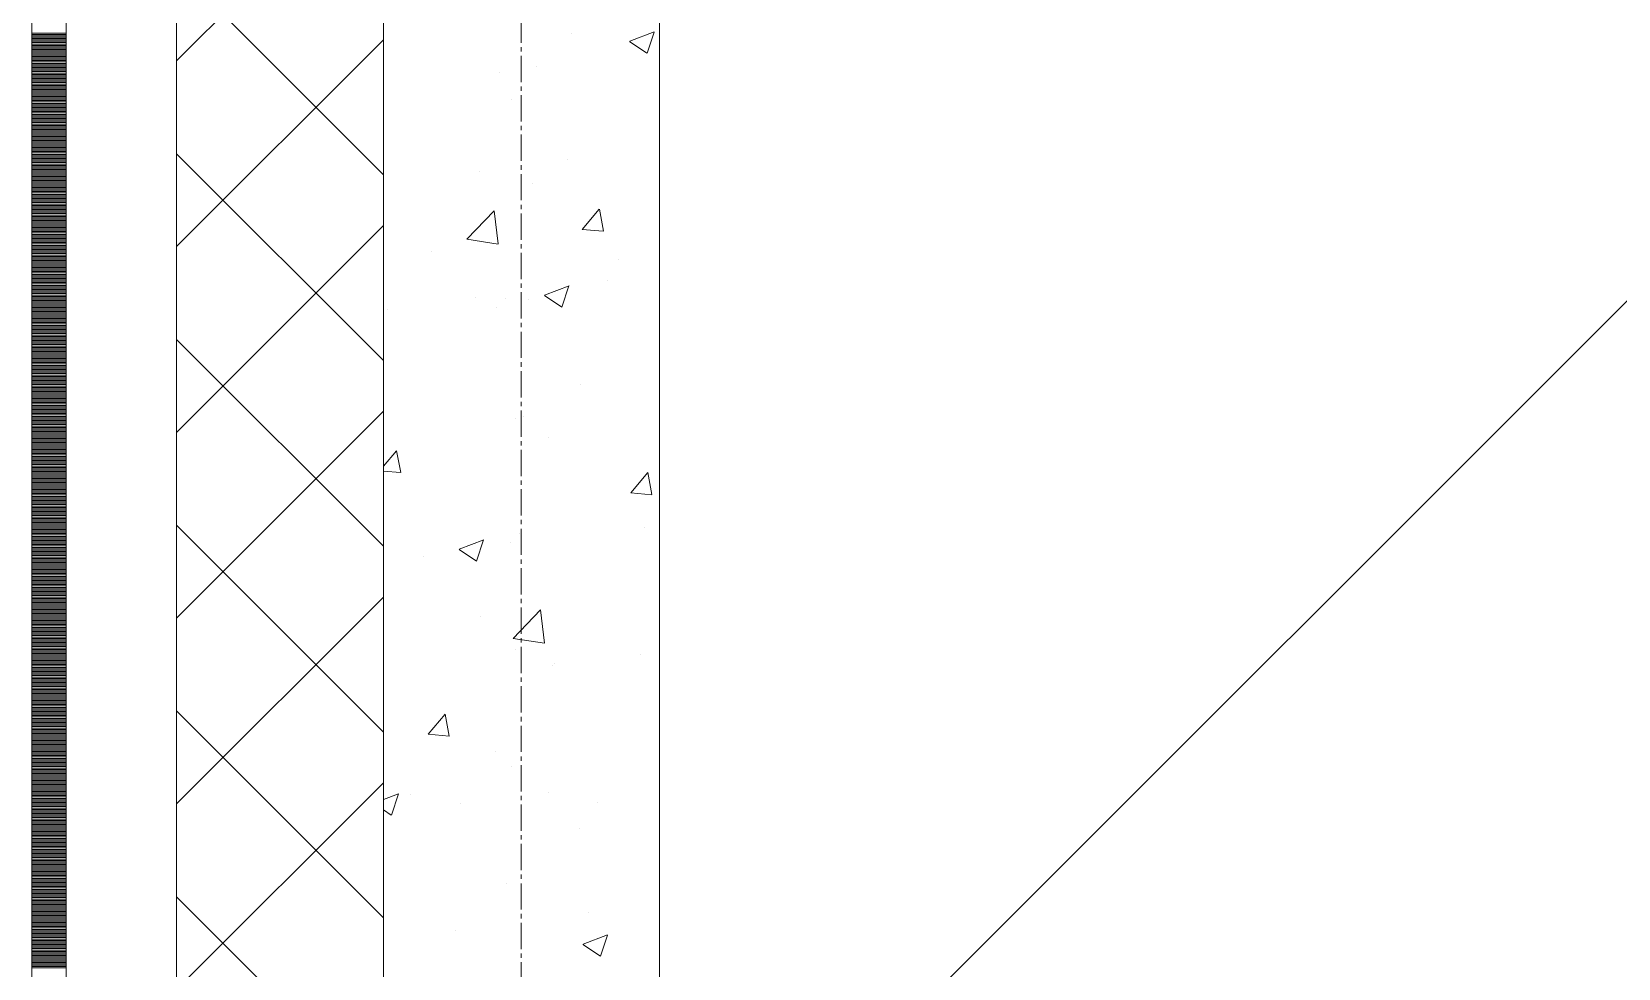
# Model space of a CAD drawing. Header units: millimetres. Extents: x 538266 to 1167394, y 114608 to 637157.
# Drawn here: x 828883 to 830033, y 141219 to 141898 of the extents above; entities that cross this region are included whole.
import ezdxf
from ezdxf.enums import TextEntityAlignment as Align

# ---------------------------------------------------------------- set-up
doc = ezdxf.new("R2010")
doc.units = ezdxf.units.MM
doc.linetypes.add('CENTER2', pattern=[28.575, 19.05, -3.175, 3.175, -3.175])
doc.linetypes.add('DASHED', pattern=[19.05, 12.7, -6.35])
doc.layers.get('Defpoints').update_dxf_attribs({"color": 140})
doc.layers.add('АР_Делит', color=120, linetype='Continuous', lineweight=0, plot=False)
for name, color, linetype, lineweight in [('АР_Стены ПЕНОблок', 52, 'Continuous', 20), ('АР_Тонкая', 254, 'Continuous', 5), ('АР_Утеплитель', 31, 'Continuous', 0), ('АР_Штриховка', 8, 'Continuous', 0)]:
    doc.layers.add(name, color=color, linetype=linetype, lineweight=lineweight)
doc.layers.add('РД_Оси_100', color=7, linetype='Continuous', lineweight=0, true_color=0x525252)
doc.layers.add('ФВ-5', color=7, linetype='Continuous')
doc.styles.add('style1', font='ARIALN.TTF')

# ---------------------------------------------------------------- blocks, each defined once
blk = doc.blocks.new('2_этаж')
at = {"layer": 'АР_Стены ПЕНОблок', "color": 18, "linetype": 'Continuous', "lineweight": 20, "true_color": 0x000000}
for p, q in [((672773.6, 213213.2), (672773.6, 137013.2)), ((672973.6, 137013.2), (672973.6, 213213.2))]:
    blk.add_line(p, q, dxfattribs=at)
at = {"layer": 'АР_Тонкая', "color": 18, "linetype": 'Continuous', "lineweight": 5, "true_color": 0x000000}
for p, q in [((672518.6, 213213.2), (672518.6, 137013.2)), ((672543.6, 213213.2), (672543.6, 137013.2)), ((672543.6, 137013.2), (672543.6, 213213.2)), ((672623.6, 137013.2), (672623.6, 213213.2))]:
    blk.add_line(p, q, dxfattribs=at)
at = {"layer": 'АР_Утеплитель', "color": 18, "linetype": 'Continuous', "lineweight": 0, "true_color": 0x000000}
for p, q in [((672623.6, 213213.2), (672623.6, 137013.2)), ((672773.6, 137013.2), (672773.6, 213213.2))]:
    blk.add_line(p, q, dxfattribs=at)
at = {"layer": 'АР_Штриховка', "color": 18, "linetype": 'Continuous', "lineweight": 0, "true_color": 0x000000}
for p, q in [((672623.6, 141876.8), (672773.6, 142026.8)), ((672773.6, 141794.2), (672623.6, 141944.2)), ((672518.6, 141897), (672543.6, 141897)), ((672518.6, 141896), (672543.6, 141896)), ((672518.6, 141895), (672543.6, 141895)), ((672518.6, 141894), (672543.6, 141894)), ((672518.6, 141893), (672543.6, 141893)), ((672518.6, 141892), (672543.6, 141892)), ((672518.6, 141891), (672543.6, 141891)), ((672623.6, 141742.1), (672773.6, 141892.1)), ((672910, 141896.9), (672910, 141896.9)), ((672952, 141890.9), (672964.6, 141882.4)), ((672952.1, 141891), (672969.9, 141897.9)), ((672964.7, 141882.4), (672969.8, 141897.7)), ((672518.6, 141890), (672543.6, 141890)), ((672518.6, 141889), (672543.6, 141889)), ((672518.6, 141888), (672543.6, 141888)), ((672518.6, 141887), (672543.6, 141887)), ((672518.6, 141886), (672543.6, 141886)), ((672518.6, 141885), (672543.6, 141885)), ((672518.6, 141884), (672543.6, 141884)), ((672518.6, 141883), (672543.6, 141883)), ((672518.6, 141882), (672543.6, 141882)), ((672518.6, 141881), (672543.6, 141881)), ((672518.6, 141880), (672543.6, 141880)), ((672518.6, 141879), (672543.6, 141879)), ((672518.6, 141878), (672543.6, 141878)), ((672518.6, 141877), (672543.6, 141877)), ((672518.6, 141876), (672543.6, 141876)), ((672518.6, 141875), (672543.6, 141875)), ((672518.6, 141874), (672543.6, 141874)), ((672518.6, 141873), (672543.6, 141873)), ((672518.6, 141872), (672543.6, 141872)), ((672518.6, 141871), (672543.6, 141871)), ((672518.6, 141870), (672543.6, 141870)), ((672518.6, 141869), (672543.6, 141869)), ((672518.6, 141868), (672543.6, 141868)), ((672857.6, 141868.2), (672857.6, 141868.2)), ((672884.7, 141872.5), (672884.7, 141872.5)), ((672518.6, 141867), (672543.6, 141867)), ((672518.6, 141866), (672543.6, 141866)), ((672518.6, 141865), (672543.6, 141865)), ((672518.6, 141864), (672543.6, 141864)), ((672518.6, 141863), (672543.6, 141863)), ((672518.6, 141862), (672543.6, 141862)), ((672518.6, 141861), (672543.6, 141861)), ((672518.6, 141860), (672543.6, 141860)), ((672518.6, 141859), (672543.6, 141859)), ((672518.6, 141858), (672543.6, 141858)), ((672518.6, 141857), (672543.6, 141857)), ((672518.6, 141856), (672543.6, 141856)), ((672518.6, 141855), (672543.6, 141855)), ((672518.6, 141854), (672543.6, 141854)), ((672518.6, 141853), (672543.6, 141853)), ((672518.6, 141852), (672543.6, 141852)), ((672518.6, 141851), (672543.6, 141851)), ((672518.6, 141850), (672543.6, 141850)), ((672518.6, 141849), (672543.6, 141849)), ((672518.6, 141848), (672543.6, 141848)), ((672518.6, 141847), (672543.6, 141847)), ((672518.6, 141846), (672543.6, 141846)), ((672518.6, 141845), (672543.6, 141845)), ((672866.1, 141849.1), (672866.1, 141849.1)), ((672518.6, 141844), (672543.6, 141844)), ((672518.6, 141843), (672543.6, 141843)), ((672518.6, 141842), (672543.6, 141842)), ((672518.6, 141841), (672543.6, 141841)), ((672518.6, 141840), (672543.6, 141840)), ((672518.6, 141839), (672543.6, 141839)), ((672518.6, 141838), (672543.6, 141838)), ((672518.6, 141837), (672543.6, 141837)), ((672518.6, 141836), (672543.6, 141836)), ((672518.6, 141835), (672543.6, 141835)), ((672518.6, 141834), (672543.6, 141834)), ((672518.6, 141833), (672543.6, 141833)), ((672518.6, 141832), (672543.6, 141832)), ((672518.6, 141831), (672543.6, 141831)), ((672518.6, 141830), (672543.6, 141830)), ((672518.6, 141829), (672543.6, 141829)), ((672518.6, 141828), (672543.6, 141828)), ((672518.6, 141827), (672543.6, 141827)), ((672518.6, 141826), (672543.6, 141826)), ((672518.6, 141825), (672543.6, 141825)), ((672518.6, 141824), (672543.6, 141824)), ((672518.6, 141823), (672543.6, 141823)), ((672518.6, 141822), (672543.6, 141822)), ((672518.6, 141821), (672543.6, 141821)), ((672518.6, 141820), (672543.6, 141820)), ((672518.6, 141819), (672543.6, 141819)), ((672518.6, 141818), (672543.6, 141818)), ((672518.6, 141817), (672543.6, 141817)), ((672518.6, 141816), (672543.6, 141816)), ((672518.6, 141815), (672543.6, 141815)), ((672518.6, 141814), (672543.6, 141814)), ((672518.6, 141813), (672543.6, 141813)), ((672518.6, 141812), (672543.6, 141812)), ((672518.6, 141811), (672543.6, 141811)), ((672518.6, 141810), (672543.6, 141810)), ((672518.6, 141809), (672543.6, 141809)), ((672518.6, 141808), (672543.6, 141808)), ((672518.6, 141807), (672543.6, 141807)), ((672518.6, 141806), (672543.6, 141806)), ((672518.6, 141805), (672543.6, 141805)), ((672518.6, 141804), (672543.6, 141804)), ((672518.6, 141803), (672543.6, 141803)), ((672518.6, 141802), (672543.6, 141802)), ((672518.6, 141801), (672543.6, 141801)), ((672518.6, 141800), (672543.6, 141800)), ((672518.6, 141799), (672543.6, 141799)), ((672773.6, 141659.5), (672623.6, 141809.5)), ((672906.8, 141805.1), (672906.8, 141805.1)), ((672518.6, 141798), (672543.6, 141798)), ((672518.6, 141797), (672543.6, 141797)), ((672518.6, 141796), (672543.6, 141796)), ((672518.6, 141795), (672543.6, 141795)), ((672518.6, 141794), (672543.6, 141794)), ((672518.6, 141793), (672543.6, 141793)), ((672518.6, 141792), (672543.6, 141792)), ((672518.6, 141791), (672543.6, 141791)), ((672518.6, 141790), (672543.6, 141790)), ((672518.6, 141789), (672543.6, 141789)), ((672518.6, 141788), (672543.6, 141788)), ((672843.2, 141796.8), (672843.2, 141796.8)), ((672881.6, 141788), (672881.6, 141788)), ((672518.6, 141787), (672543.6, 141787)), ((672518.6, 141786), (672543.6, 141786)), ((672518.6, 141785), (672543.6, 141785)), ((672518.6, 141784), (672543.6, 141784)), ((672518.6, 141783), (672543.6, 141783)), ((672518.6, 141782), (672543.6, 141782)), ((672518.6, 141781), (672543.6, 141781)), ((672518.6, 141780), (672543.6, 141780)), ((672518.6, 141779), (672543.6, 141779)), ((672518.6, 141778), (672543.6, 141778)), ((672518.6, 141777), (672543.6, 141777)), ((672518.6, 141776), (672543.6, 141776)), ((672518.6, 141775), (672543.6, 141775)), ((672518.6, 141774), (672543.6, 141774)), ((672518.6, 141773), (672543.6, 141773)), ((672518.6, 141772), (672543.6, 141772)), ((672518.6, 141771), (672543.6, 141771)), ((672518.6, 141770), (672543.6, 141770)), ((672518.6, 141769), (672543.6, 141769)), ((672518.6, 141768), (672543.6, 141768)), ((672518.6, 141767), (672543.6, 141767)), ((672518.6, 141766), (672543.6, 141766)), ((672518.6, 141765), (672543.6, 141765)), ((672834, 141747.5), (672853.7, 141768.1)), ((672856.6, 141744), (672853.8, 141768.1)), ((672917.7, 141754.6), (672929.9, 141769.2)), ((672933, 141753.3), (672930.1, 141769.2)), ((672518.6, 141764), (672543.6, 141764)), ((672518.6, 141763), (672543.6, 141763)), ((672518.6, 141762), (672543.6, 141762)), ((672518.6, 141761), (672543.6, 141761)), ((672518.6, 141760), (672543.6, 141760)), ((672518.6, 141759), (672543.6, 141759)), ((672518.6, 141758), (672543.6, 141758)), ((672518.6, 141757), (672543.6, 141757)), ((672518.6, 141756), (672543.6, 141756)), ((672518.6, 141755), (672543.6, 141755)), ((672518.6, 141754), (672543.6, 141754)), ((672518.6, 141753), (672543.6, 141753)), ((672623.6, 141607.4), (672773.6, 141757.4)), ((672917.7, 141754.6), (672932.9, 141753.3)), ((672518.6, 141752), (672543.6, 141752)), ((672518.6, 141751), (672543.6, 141751)), ((672518.6, 141750), (672543.6, 141750)), ((672518.6, 141749), (672543.6, 141749)), ((672518.6, 141748), (672543.6, 141748)), ((672518.6, 141747), (672543.6, 141747)), ((672518.6, 141746), (672543.6, 141746)), ((672518.6, 141745), (672543.6, 141745)), ((672518.6, 141744), (672543.6, 141744)), ((672518.6, 141743), (672543.6, 141743)), ((672518.6, 141742), (672543.6, 141742)), ((672834, 141747.5), (672856.6, 141743.9)), ((672518.6, 141741), (672543.6, 141741)), ((672518.6, 141740), (672543.6, 141740)), ((672518.6, 141739), (672543.6, 141739)), ((672518.6, 141738), (672543.6, 141738)), ((672518.6, 141737), (672543.6, 141737)), ((672518.6, 141736), (672543.6, 141736)), ((672518.6, 141735), (672543.6, 141735)), ((672518.6, 141734), (672543.6, 141734)), ((672518.6, 141733), (672543.6, 141733)), ((672518.6, 141732), (672543.6, 141732)), ((672518.6, 141731), (672543.6, 141731)), ((672518.6, 141730), (672543.6, 141730)), ((672808.1, 141738.4), (672808.1, 141738.4)), ((672943.7, 141732.7), (672943.7, 141732.7)), ((672518.6, 141729), (672543.6, 141729)), ((672518.6, 141728), (672543.6, 141728)), ((672518.6, 141727), (672543.6, 141727)), ((672518.6, 141726), (672543.6, 141726)), ((672518.6, 141725), (672543.6, 141725)), ((672518.6, 141724), (672543.6, 141724)), ((672518.6, 141723), (672543.6, 141723)), ((672518.6, 141722), (672543.6, 141722)), ((672518.6, 141721), (672543.6, 141721)), ((672518.6, 141720), (672543.6, 141720)), ((672518.6, 141719), (672543.6, 141719)), ((672518.6, 141718), (672543.6, 141718)), ((672518.6, 141717), (672543.6, 141717)), ((672518.6, 141716), (672543.6, 141716)), ((672518.6, 141715), (672543.6, 141715)), ((672518.6, 141714), (672543.6, 141714)), ((672518.6, 141713), (672543.6, 141713)), ((672518.6, 141712), (672543.6, 141712)), ((672518.6, 141711), (672543.6, 141711)), ((672518.6, 141710), (672543.6, 141710)), ((672518.6, 141709), (672543.6, 141709)), ((672518.6, 141708), (672543.6, 141708)), ((672518.6, 141707), (672543.6, 141707)), ((672890.3, 141706.9), (672908.1, 141713.7)), ((672902.9, 141698.2), (672908, 141713.6)), ((672936.2, 141717.6), (672936.2, 141717.6)), ((672518.6, 141706), (672543.6, 141706)), ((672518.6, 141705), (672543.6, 141705)), ((672518.6, 141704), (672543.6, 141704)), ((672518.6, 141703), (672543.6, 141703)), ((672518.6, 141702), (672543.6, 141702)), ((672518.6, 141701), (672543.6, 141701)), ((672518.6, 141700), (672543.6, 141700)), ((672518.6, 141699), (672543.6, 141699)), ((672518.6, 141698), (672543.6, 141698)), ((672518.6, 141697), (672543.6, 141697)), ((672518.6, 141696), (672543.6, 141696)), ((672776.4, 141696.6), (672776.4, 141696.6)), ((672840, 141705), (672840, 141705)), ((672855.6, 141697.6), (672855.6, 141697.6)), ((672861.7, 141704.3), (672861.7, 141704.3)), ((672878.5, 141703.4), (672878.5, 141703.4)), ((672890.2, 141706.7), (672902.8, 141698.2)), ((672518.6, 141695), (672543.6, 141695)), ((672518.6, 141694), (672543.6, 141694)), ((672518.6, 141693), (672543.6, 141693)), ((672518.6, 141692), (672543.6, 141692)), ((672518.6, 141691), (672543.6, 141691)), ((672518.6, 141690), (672543.6, 141690)), ((672518.6, 141689), (672543.6, 141689)), ((672518.6, 141688), (672543.6, 141688)), ((672518.6, 141687), (672543.6, 141687)), ((672518.6, 141686), (672543.6, 141686)), ((672518.6, 141685), (672543.6, 141685)), ((672518.6, 141684), (672543.6, 141684)), ((672518.6, 141683), (672543.6, 141683)), ((672518.6, 141682), (672543.6, 141682)), ((672518.6, 141681), (672543.6, 141681)), ((672518.6, 141680), (672543.6, 141680)), ((672518.6, 141679), (672543.6, 141679)), ((672518.6, 141678), (672543.6, 141678)), ((672518.6, 141677), (672543.6, 141677)), ((672518.6, 141676), (672543.6, 141676)), ((672518.6, 141675), (672543.6, 141675)), ((672518.6, 141674), (672543.6, 141674)), ((672518.6, 141673), (672543.6, 141673)), ((672773.6, 141524.8), (672623.6, 141674.8)), ((672518.6, 141672), (672543.6, 141672)), ((672518.6, 141671), (672543.6, 141671)), ((672518.6, 141670), (672543.6, 141670)), ((672518.6, 141669), (672543.6, 141669)), ((672518.6, 141668), (672543.6, 141668)), ((672518.6, 141667), (672543.6, 141667)), ((672518.6, 141666), (672543.6, 141666)), ((672518.6, 141665), (672543.6, 141665)), ((672518.6, 141664), (672543.6, 141664)), ((672518.6, 141663), (672543.6, 141663)), ((672518.6, 141662), (672543.6, 141662)), ((672518.6, 141661), (672543.6, 141661)), ((672518.6, 141660), (672543.6, 141660)), ((672518.6, 141659), (672543.6, 141659)), ((672518.6, 141658), (672543.6, 141658)), ((672518.6, 141657), (672543.6, 141657)), ((672518.6, 141656), (672543.6, 141656)), ((672518.6, 141655), (672543.6, 141655)), ((672518.6, 141654), (672543.6, 141654)), ((672518.6, 141653), (672543.6, 141653)), ((672518.6, 141652), (672543.6, 141652)), ((672518.6, 141651), (672543.6, 141651)), ((672518.6, 141650), (672543.6, 141650)), ((672518.6, 141649), (672543.6, 141649)), ((672518.6, 141648), (672543.6, 141648)), ((672518.6, 141647), (672543.6, 141647)), ((672518.6, 141646), (672543.6, 141646)), ((672518.6, 141645), (672543.6, 141645)), ((672518.6, 141644), (672543.6, 141644)), ((672518.6, 141643), (672543.6, 141643)), ((672518.6, 141642), (672543.6, 141642)), ((672518.6, 141641), (672543.6, 141641)), ((672518.6, 141640), (672543.6, 141640)), ((672518.6, 141639), (672543.6, 141639)), ((672518.6, 141638), (672543.6, 141638)), ((672916.5, 141641.8), (672916.5, 141641.8)), ((672518.6, 141637), (672543.6, 141637)), ((672518.6, 141636), (672543.6, 141636)), ((672518.6, 141635), (672543.6, 141635)), ((672518.6, 141634), (672543.6, 141634)), ((672518.6, 141633), (672543.6, 141633)), ((672518.6, 141632), (672543.6, 141632)), ((672518.6, 141631), (672543.6, 141631)), ((672518.6, 141630), (672543.6, 141630)), ((672518.6, 141629), (672543.6, 141629)), ((672518.6, 141628), (672543.6, 141628)), ((672518.6, 141627), (672543.6, 141627)), ((672518.6, 141626), (672543.6, 141626)), ((672518.6, 141625), (672543.6, 141625)), ((672518.6, 141624), (672543.6, 141624)), ((672518.6, 141623), (672543.6, 141623)), ((672518.6, 141622), (672543.6, 141622)), ((672518.6, 141621), (672543.6, 141621)), ((672518.6, 141620), (672543.6, 141620)), ((672518.6, 141619), (672543.6, 141619)), ((672518.6, 141618), (672543.6, 141618)), ((672518.6, 141617), (672543.6, 141617)), ((672518.6, 141616), (672543.6, 141616)), ((672518.6, 141615), (672543.6, 141615)), ((672623.6, 141472.7), (672773.6, 141622.7)), ((672869.4, 141617.4), (672869.4, 141617.4)), ((672875.4, 141618.9), (672875.4, 141618.9)), ((672518.6, 141614), (672543.6, 141614)), ((672518.6, 141613), (672543.6, 141613)), ((672518.6, 141612), (672543.6, 141612)), ((672518.6, 141611), (672543.6, 141611)), ((672518.6, 141610), (672543.6, 141610)), ((672518.6, 141609), (672543.6, 141609)), ((672518.6, 141608), (672543.6, 141608)), ((672518.6, 141607), (672543.6, 141607)), ((672518.6, 141606), (672543.6, 141606)), ((672518.6, 141605), (672543.6, 141605)), ((672518.6, 141604), (672543.6, 141604)), ((672893.2, 141603.6), (672893.2, 141603.6)), ((672518.6, 141603), (672543.6, 141603)), ((672518.6, 141602), (672543.6, 141602)), ((672518.6, 141601), (672543.6, 141601)), ((672518.6, 141600), (672543.6, 141600)), ((672518.6, 141599), (672543.6, 141599)), ((672518.6, 141598), (672543.6, 141598)), ((672518.6, 141597), (672543.6, 141597)), ((672518.6, 141596), (672543.6, 141596)), ((672518.6, 141595), (672543.6, 141595)), ((672518.6, 141594), (672543.6, 141594)), ((672518.6, 141593), (672543.6, 141593)), ((672518.6, 141592), (672543.6, 141592)), ((672773.6, 141582.9), (672783, 141594.1)), ((672786.1, 141578.2), (672783.1, 141594.1)), ((672518.6, 141591), (672543.6, 141591)), ((672518.6, 141590), (672543.6, 141590)), ((672518.6, 141589), (672543.6, 141589)), ((672518.6, 141588), (672543.6, 141588)), ((672518.6, 141587), (672543.6, 141587)), ((672518.6, 141586), (672543.6, 141586)), ((672518.6, 141585), (672543.6, 141585)), ((672518.6, 141584), (672543.6, 141584)), ((672518.6, 141583), (672543.6, 141583)), ((672518.6, 141582), (672543.6, 141582)), ((672518.6, 141581), (672543.6, 141581)), ((672518.6, 141580), (672543.6, 141580)), ((672518.6, 141579), (672543.6, 141579)), ((672518.6, 141578), (672543.6, 141578)), ((672518.6, 141577), (672543.6, 141577)), ((672518.6, 141576), (672543.6, 141576)), ((672518.6, 141575), (672543.6, 141575)), ((672518.6, 141574), (672543.6, 141574)), ((672518.6, 141573), (672543.6, 141573)), ((672518.6, 141572), (672543.6, 141572)), ((672518.6, 141571), (672543.6, 141571)), ((672518.6, 141570), (672543.6, 141570)), ((672518.6, 141569), (672543.6, 141569)), ((672773.6, 141579.3), (672785.9, 141578.2)), ((672952.9, 141563.6), (672965.2, 141578.2)), ((672968.2, 141562.3), (672965.3, 141578.2)), ((672518.6, 141568), (672543.6, 141568)), ((672518.6, 141567), (672543.6, 141567)), ((672518.6, 141566), (672543.6, 141566)), ((672518.6, 141565), (672543.6, 141565)), ((672518.6, 141564), (672543.6, 141564)), ((672518.6, 141563), (672543.6, 141563)), ((672518.6, 141562), (672543.6, 141562)), ((672518.6, 141561), (672543.6, 141561)), ((672518.6, 141560), (672543.6, 141560)), ((672518.6, 141559), (672543.6, 141559)), ((672518.6, 141558), (672543.6, 141558)), ((672952.9, 141563.6), (672968.1, 141562.2)), ((672518.6, 141557), (672543.6, 141557)), ((672518.6, 141556), (672543.6, 141556)), ((672518.6, 141555), (672543.6, 141555)), ((672518.6, 141554), (672543.6, 141554)), ((672518.6, 141553), (672543.6, 141553)), ((672518.6, 141552), (672543.6, 141552)), ((672518.6, 141551), (672543.6, 141551)), ((672518.6, 141550), (672543.6, 141550)), ((672518.6, 141549), (672543.6, 141549)), ((672518.6, 141548), (672543.6, 141548)), ((672518.6, 141547), (672543.6, 141547)), ((672518.6, 141546), (672543.6, 141546)), ((672518.6, 141545), (672543.6, 141545)), ((672518.6, 141544), (672543.6, 141544)), ((672518.6, 141543), (672543.6, 141543)), ((672518.6, 141542), (672543.6, 141542)), ((672518.6, 141541), (672543.6, 141541)), ((672518.6, 141540), (672543.6, 141540)), ((672518.6, 141539), (672543.6, 141539)), ((672518.6, 141538), (672543.6, 141538)), ((672518.6, 141537), (672543.6, 141537)), ((672518.6, 141536), (672543.6, 141536)), ((672518.6, 141535), (672543.6, 141535)), ((672773.6, 141390.1), (672623.6, 141540.1)), ((672872.3, 141534.3), (672872.3, 141534.3)), ((672963, 141538.4), (672963, 141538.4)), ((672518.6, 141534), (672543.6, 141534)), ((672518.6, 141533), (672543.6, 141533)), ((672518.6, 141532), (672543.6, 141532)), ((672518.6, 141531), (672543.6, 141531)), ((672518.6, 141530), (672543.6, 141530)), ((672518.6, 141529), (672543.6, 141529)), ((672518.6, 141528), (672543.6, 141528)), ((672518.6, 141527), (672543.6, 141527)), ((672518.6, 141526), (672543.6, 141526)), ((672518.6, 141525), (672543.6, 141525)), ((672518.6, 141524), (672543.6, 141524)), ((672518.6, 141523), (672543.6, 141523)), ((672828.5, 141522.7), (672846.3, 141529.5)), ((672841.1, 141514), (672846.2, 141529.4)), ((672865.3, 141527.5), (672865.3, 141527.5)), ((672518.6, 141522), (672543.6, 141522)), ((672518.6, 141521), (672543.6, 141521)), ((672518.6, 141520), (672543.6, 141520)), ((672518.6, 141519), (672543.6, 141519)), ((672518.6, 141518), (672543.6, 141518)), ((672518.6, 141517), (672543.6, 141517)), ((672518.6, 141516), (672543.6, 141516)), ((672518.6, 141515), (672543.6, 141515)), ((672518.6, 141514), (672543.6, 141514)), ((672518.6, 141513), (672543.6, 141513)), ((672518.6, 141512), (672543.6, 141512)), ((672802.5, 141517.3), (672802.5, 141517.3)), ((672828.4, 141522.5), (672841, 141514)), ((672518.6, 141511), (672543.6, 141511)), ((672518.6, 141510), (672543.6, 141510)), ((672518.6, 141509), (672543.6, 141509)), ((672518.6, 141508), (672543.6, 141508)), ((672518.6, 141507), (672543.6, 141507)), ((672518.6, 141506), (672543.6, 141506)), ((672518.6, 141505), (672543.6, 141505)), ((672518.6, 141504), (672543.6, 141504)), ((672518.6, 141503), (672543.6, 141503)), ((672518.6, 141502), (672543.6, 141502)), ((672518.6, 141501), (672543.6, 141501)), ((672518.6, 141500), (672543.6, 141500)), ((672518.6, 141499), (672543.6, 141499)), ((672518.6, 141498), (672543.6, 141498)), ((672518.6, 141497), (672543.6, 141497)), ((672518.6, 141496), (672543.6, 141496)), ((672518.6, 141495), (672543.6, 141495)), ((672518.6, 141494), (672543.6, 141494)), ((672518.6, 141493), (672543.6, 141493)), ((672518.6, 141492), (672543.6, 141492)), ((672518.6, 141491), (672543.6, 141491)), ((672518.6, 141490), (672543.6, 141490)), ((672518.6, 141489), (672543.6, 141489)), ((672518.6, 141488), (672543.6, 141488)), ((672518.6, 141487), (672543.6, 141487)), ((672518.6, 141486), (672543.6, 141486)), ((672518.6, 141485), (672543.6, 141485)), ((672518.6, 141484), (672543.6, 141484)), ((672518.6, 141483), (672543.6, 141483)), ((672518.6, 141482), (672543.6, 141482)), ((672518.6, 141481), (672543.6, 141481)), ((672518.6, 141480), (672543.6, 141480)), ((672518.6, 141479), (672543.6, 141479)), ((672518.6, 141478), (672543.6, 141478)), ((672518.6, 141477), (672543.6, 141477)), ((672623.6, 141338), (672773.6, 141488)), ((672867.6, 141458), (672887.4, 141478.7)), ((672890.3, 141454.6), (672887.5, 141478.7)), ((672518.6, 141476), (672543.6, 141476)), ((672518.6, 141475), (672543.6, 141475)), ((672518.6, 141474), (672543.6, 141474)), ((672518.6, 141473), (672543.6, 141473)), ((672518.6, 141472), (672543.6, 141472)), ((672518.6, 141471), (672543.6, 141471)), ((672518.6, 141470), (672543.6, 141470)), ((672518.6, 141469), (672543.6, 141469)), ((672518.6, 141468), (672543.6, 141468)), ((672518.6, 141467), (672543.6, 141467)), ((672518.6, 141466), (672543.6, 141466)), ((672843.7, 141473.8), (672843.7, 141473.8)), ((672518.6, 141465), (672543.6, 141465)), ((672518.6, 141464), (672543.6, 141464)), ((672518.6, 141463), (672543.6, 141463)), ((672518.6, 141462), (672543.6, 141462)), ((672518.6, 141461), (672543.6, 141461)), ((672518.6, 141460), (672543.6, 141460)), ((672518.6, 141459), (672543.6, 141459)), ((672518.6, 141458), (672543.6, 141458)), ((672518.6, 141457), (672543.6, 141457)), ((672518.6, 141456), (672543.6, 141456)), ((672518.6, 141455), (672543.6, 141455)), ((672518.6, 141454), (672543.6, 141454)), ((672867.7, 141458), (672890.2, 141454.5)), ((672518.6, 141453), (672543.6, 141453)), ((672518.6, 141452), (672543.6, 141452)), ((672518.6, 141451), (672543.6, 141451)), ((672518.6, 141450), (672543.6, 141450)), ((672518.6, 141449), (672543.6, 141449)), ((672518.6, 141448), (672543.6, 141448)), ((672518.6, 141447), (672543.6, 141447)), ((672518.6, 141446), (672543.6, 141446)), ((672518.6, 141445), (672543.6, 141445)), ((672518.6, 141444), (672543.6, 141444)), ((672518.6, 141443), (672543.6, 141443)), ((672869.2, 141449.8), (672869.2, 141449.8)), ((672959.7, 141446.6), (672959.7, 141446.6)), ((672518.6, 141442), (672543.6, 141442)), ((672518.6, 141441), (672543.6, 141441)), ((672518.6, 141440), (672543.6, 141440)), ((672518.6, 141439), (672543.6, 141439)), ((672518.6, 141438), (672543.6, 141438)), ((672518.6, 141437), (672543.6, 141437)), ((672518.6, 141436), (672543.6, 141436)), ((672518.6, 141435), (672543.6, 141435)), ((672518.6, 141434), (672543.6, 141434)), ((672518.6, 141433), (672543.6, 141433)), ((672518.6, 141432), (672543.6, 141432)), ((672518.6, 141431), (672543.6, 141431)), ((672896.1, 141438.2), (672896.1, 141438.2)), ((672897.3, 141439.7), (672897.3, 141439.7)), ((672518.6, 141430), (672543.6, 141430)), ((672518.6, 141429), (672543.6, 141429)), ((672518.6, 141428), (672543.6, 141428)), ((672518.6, 141427), (672543.6, 141427)), ((672518.6, 141426), (672543.6, 141426)), ((672518.6, 141425), (672543.6, 141425)), ((672518.6, 141424), (672543.6, 141424)), ((672518.6, 141423), (672543.6, 141423)), ((672518.6, 141422), (672543.6, 141422)), ((672518.6, 141421), (672543.6, 141421)), ((672518.6, 141420), (672543.6, 141420)), ((672518.6, 141419), (672543.6, 141419)), ((672518.6, 141418), (672543.6, 141418)), ((672518.6, 141417), (672543.6, 141417)), ((672518.6, 141416), (672543.6, 141416)), ((672518.6, 141415), (672543.6, 141415)), ((672518.6, 141414), (672543.6, 141414)), ((672518.6, 141413), (672543.6, 141413)), ((672518.6, 141412), (672543.6, 141412)), ((672518.6, 141411), (672543.6, 141411)), ((672518.6, 141410), (672543.6, 141410)), ((672518.6, 141409), (672543.6, 141409)), ((672518.6, 141408), (672543.6, 141408)), ((672518.6, 141407), (672543.6, 141407)), ((672518.6, 141406), (672543.6, 141406)), ((672518.6, 141405), (672543.6, 141405)), ((672518.6, 141404), (672543.6, 141404)), ((672518.6, 141403), (672543.6, 141403)), ((672518.6, 141402), (672543.6, 141402)), ((672518.6, 141401), (672543.6, 141401)), ((672518.6, 141400), (672543.6, 141400)), ((672518.6, 141399), (672543.6, 141399)), ((672518.6, 141398), (672543.6, 141398)), ((672518.6, 141397), (672543.6, 141397)), ((672773.6, 141255.4), (672623.6, 141405.4)), ((672806, 141388.5), (672818.2, 141403)), ((672821.3, 141387.1), (672818.4, 141403.1)), ((672518.6, 141396), (672543.6, 141396)), ((672518.6, 141395), (672543.6, 141395)), ((672518.6, 141394), (672543.6, 141394)), ((672518.6, 141393), (672543.6, 141393)), ((672518.6, 141392), (672543.6, 141392)), ((672518.6, 141391), (672543.6, 141391)), ((672518.6, 141390), (672543.6, 141390)), ((672518.6, 141389), (672543.6, 141389)), ((672518.6, 141388), (672543.6, 141388)), ((672518.6, 141387), (672543.6, 141387)), ((672518.6, 141386), (672543.6, 141386)), ((672518.6, 141385), (672543.6, 141385)), ((672806, 141388.5), (672821.2, 141387.1)), ((672518.6, 141384), (672543.6, 141384)), ((672518.6, 141383), (672543.6, 141383)), ((672518.6, 141382), (672543.6, 141382)), ((672518.6, 141381), (672543.6, 141381)), ((672518.6, 141380), (672543.6, 141380)), ((672518.6, 141379), (672543.6, 141379)), ((672518.6, 141378), (672543.6, 141378)), ((672518.6, 141377), (672543.6, 141377)), ((672518.6, 141376), (672543.6, 141376)), ((672518.6, 141375), (672543.6, 141375)), ((672518.6, 141374), (672543.6, 141374)), ((672854.8, 141375.9), (672854.8, 141375.9)), ((672518.6, 141373), (672543.6, 141373)), ((672518.6, 141372), (672543.6, 141372)), ((672518.6, 141371), (672543.6, 141371)), ((672518.6, 141370), (672543.6, 141370)), ((672518.6, 141369), (672543.6, 141369)), ((672518.6, 141368), (672543.6, 141368)), ((672518.6, 141367), (672543.6, 141367)), ((672518.6, 141366), (672543.6, 141366)), ((672518.6, 141365), (672543.6, 141365)), ((672518.6, 141364), (672543.6, 141364)), ((672518.6, 141363), (672543.6, 141363)), ((672518.6, 141362), (672543.6, 141362)), ((672866.1, 141365.2), (672866.1, 141365.2)), ((672518.6, 141361), (672543.6, 141361)), ((672518.6, 141360), (672543.6, 141360)), ((672518.6, 141359), (672543.6, 141359)), ((672518.6, 141358), (672543.6, 141358)), ((672518.6, 141357), (672543.6, 141357)), ((672518.6, 141356), (672543.6, 141356)), ((672518.6, 141355), (672543.6, 141355)), ((672518.6, 141354), (672543.6, 141354)), ((672518.6, 141353), (672543.6, 141353)), ((672518.6, 141352), (672543.6, 141352)), ((672518.6, 141351), (672543.6, 141351)), ((672623.6, 141203.3), (672773.6, 141353.3)), ((672518.6, 141350), (672543.6, 141350)), ((672518.6, 141349), (672543.6, 141349)), ((672518.6, 141348), (672543.6, 141348)), ((672518.6, 141347), (672543.6, 141347)), ((672518.6, 141346), (672543.6, 141346)), ((672518.6, 141345), (672543.6, 141345)), ((672518.6, 141344), (672543.6, 141344)), ((672518.6, 141343), (672543.6, 141343)), ((672518.6, 141342), (672543.6, 141342)), ((672518.6, 141341), (672543.6, 141341)), ((672518.6, 141340), (672543.6, 141340)), ((672518.6, 141339), (672543.6, 141339)), ((672773.6, 141341.1), (672784.4, 141345.3)), ((672779.3, 141329.8), (672784.4, 141345.2)), ((672793.2, 141344.7), (672793.2, 141344.7)), ((672892.9, 141346.4), (672892.9, 141346.4)), ((672928.8, 141338.9), (672928.8, 141338.9)), ((672518.6, 141338), (672543.6, 141338)), ((672518.6, 141337), (672543.6, 141337)), ((672518.6, 141336), (672543.6, 141336)), ((672518.6, 141335), (672543.6, 141335)), ((672518.6, 141334), (672543.6, 141334)), ((672518.6, 141333), (672543.6, 141333)), ((672518.6, 141332), (672543.6, 141332)), ((672518.6, 141331), (672543.6, 141331)), ((672518.6, 141330), (672543.6, 141330)), ((672518.6, 141329), (672543.6, 141329)), ((672518.6, 141328), (672543.6, 141328)), ((672773.6, 141333.7), (672779.2, 141329.8)), ((672829.3, 141338), (672829.3, 141338)), ((672518.6, 141327), (672543.6, 141327)), ((672518.6, 141326), (672543.6, 141326)), ((672518.6, 141325), (672543.6, 141325)), ((672518.6, 141324), (672543.6, 141324)), ((672518.6, 141323), (672543.6, 141323)), ((672518.6, 141322), (672543.6, 141322)), ((672518.6, 141321), (672543.6, 141321)), ((672518.6, 141320), (672543.6, 141320)), ((672518.6, 141319), (672543.6, 141319)), ((672518.6, 141318), (672543.6, 141318)), ((672518.6, 141317), (672543.6, 141317)), ((672518.6, 141316), (672543.6, 141316)), ((672915.7, 141320.1), (672915.7, 141320.1)), ((672518.6, 141315), (672543.6, 141315)), ((672518.6, 141314), (672543.6, 141314)), ((672518.6, 141313), (672543.6, 141313)), ((672518.6, 141312), (672543.6, 141312)), ((672518.6, 141311), (672543.6, 141311)), ((672518.6, 141310), (672543.6, 141310)), ((672518.6, 141309), (672543.6, 141309)), ((672518.6, 141308), (672543.6, 141308)), ((672518.6, 141307), (672543.6, 141307)), ((672518.6, 141306), (672543.6, 141306)), ((672518.6, 141305), (672543.6, 141305)), ((672518.6, 141304), (672543.6, 141304)), ((672518.6, 141303), (672543.6, 141303)), ((672518.6, 141302), (672543.6, 141302)), ((672518.6, 141301), (672543.6, 141301)), ((672518.6, 141300), (672543.6, 141300)), ((672518.6, 141299), (672543.6, 141299)), ((672518.6, 141298), (672543.6, 141298)), ((672518.6, 141297), (672543.6, 141297)), ((672518.6, 141296), (672543.6, 141296)), ((672518.6, 141295), (672543.6, 141295)), ((672518.6, 141294), (672543.6, 141294)), ((672518.6, 141293), (672543.6, 141293)), ((672518.6, 141292), (672543.6, 141292)), ((672518.6, 141291), (672543.6, 141291)), ((672518.6, 141290), (672543.6, 141290)), ((672518.6, 141289), (672543.6, 141289)), ((672518.6, 141288), (672543.6, 141288)), ((672518.6, 141287), (672543.6, 141287)), ((672518.6, 141286), (672543.6, 141286)), ((672518.6, 141285), (672543.6, 141285)), ((672518.6, 141284), (672543.6, 141284)), ((672518.6, 141283), (672543.6, 141283)), ((672518.6, 141282), (672543.6, 141282)), ((672518.6, 141281), (672543.6, 141281)), ((672518.6, 141280), (672543.6, 141280)), ((672518.6, 141279), (672543.6, 141279)), ((672518.6, 141278), (672543.6, 141278)), ((672518.6, 141277), (672543.6, 141277)), ((672518.6, 141276), (672543.6, 141276)), ((672518.6, 141275), (672543.6, 141275)), ((672518.6, 141274), (672543.6, 141274)), ((672518.6, 141273), (672543.6, 141273)), ((672518.6, 141272), (672543.6, 141272)), ((672518.6, 141271), (672543.6, 141271)), ((672518.6, 141270), (672543.6, 141270)), ((672773.6, 141120.7), (672623.6, 141270.7)), ((672863, 141280.6), (672863, 141280.6)), ((672518.6, 141269), (672543.6, 141269)), ((672518.6, 141268), (672543.6, 141268)), ((672518.6, 141267), (672543.6, 141267)), ((672518.6, 141266), (672543.6, 141266)), ((672518.6, 141265), (672543.6, 141265)), ((672518.6, 141264), (672543.6, 141264)), ((672518.6, 141263), (672543.6, 141263)), ((672518.6, 141262), (672543.6, 141262)), ((672518.6, 141261), (672543.6, 141261)), ((672518.6, 141260), (672543.6, 141260)), ((672518.6, 141259), (672543.6, 141259)), ((672922.3, 141258.9), (672922.3, 141258.9)), ((672518.6, 141258), (672543.6, 141258)), ((672518.6, 141257), (672543.6, 141257)), ((672518.6, 141256), (672543.6, 141256)), ((672518.6, 141255), (672543.6, 141255)), ((672518.6, 141254), (672543.6, 141254)), ((672518.6, 141253), (672543.6, 141253)), ((672518.6, 141252), (672543.6, 141252)), ((672518.6, 141251), (672543.6, 141251)), ((672518.6, 141250), (672543.6, 141250)), ((672518.6, 141249), (672543.6, 141249)), ((672518.6, 141248), (672543.6, 141248)), ((672518.6, 141247), (672543.6, 141247)), ((672518.6, 141246), (672543.6, 141246)), ((672518.6, 141245), (672543.6, 141245)), ((672518.6, 141244), (672543.6, 141244)), ((672518.6, 141243), (672543.6, 141243)), ((672518.6, 141242), (672543.6, 141242)), ((672518.6, 141241), (672543.6, 141241)), ((672518.6, 141240), (672543.6, 141240)), ((672518.6, 141239), (672543.6, 141239)), ((672518.6, 141238), (672543.6, 141238)), ((672518.6, 141237), (672543.6, 141237)), ((672518.6, 141236), (672543.6, 141236)), ((672826.1, 141246.2), (672826.1, 141246.2)), ((672918.2, 141236.1), (672930.9, 141227.6)), ((672918.3, 141236.2), (672936.1, 141243)), ((672930.9, 141227.6), (672936, 141242.9)), ((672518.6, 141235), (672543.6, 141235)), ((672518.6, 141234), (672543.6, 141234)), ((672518.6, 141233), (672543.6, 141233)), ((672518.6, 141232), (672543.6, 141232)), ((672518.6, 141231), (672543.6, 141231)), ((672518.6, 141230), (672543.6, 141230)), ((672518.6, 141229), (672543.6, 141229)), ((672518.6, 141228), (672543.6, 141228)), ((672518.6, 141227), (672543.6, 141227)), ((672518.6, 141226), (672543.6, 141226)), ((672518.6, 141225), (672543.6, 141225)), ((672518.6, 141224), (672543.6, 141224)), ((672518.6, 141223), (672543.6, 141223)), ((672518.6, 141222), (672543.6, 141222)), ((672518.6, 141221), (672543.6, 141221)), ((672518.6, 141220), (672543.6, 141220)), ((672518.6, 141219), (672543.6, 141219))]:
    blk.add_line(p, q, dxfattribs=at)
at = {"layer": 'Defpoints', "color": 18, "true_color": 0x000000, "style": 'style1'}
for p in [(677970.6, 219836.4), (678101.2, 211681.4)]:
    blk.add_attdef('АР-ПОМЕЩЕНИЕ:НАИМЕНОВАНИЕ', text='', height=100, dxfattribs=at).set_placement(p, align=Align.MIDDLE)
blk = doc.blocks.new('СОШ_2200_АР_ОСИ_М100_28.05.24')
at = {"layer": 'АР_Делит', "color": 251, "linetype": 'DASHED', "true_color": 0x636466}
blk.add_lwpolyline([(114955, 135155), (114955, -355), (93595.036, -355), (93595.036, 13855), (94145, 13855), (94145, 68320), (66055, 68320), (66055, 13857.73), (83455, 13857.73), (83455, -355), (45245, -355), (45245, 13145), (44695, 13145), (44695, 26755), (45245, 26755), (45245, 68320), (20455, 68320), (20455, 26755), (27955, 26755), (27955, 13145), (-355, 13145), (-355, 100855)], dxfattribs=at)
at = {"layer": 'РД_Оси_100', "color": 251, "linetype": 'CENTER2', "true_color": 0x636466}
blk.add_line((0, -6155), (0, 139938.679), dxfattribs=at)

msp = doc.modelspace()

# ---------------------------------------------------------------- hatches: boundary and pattern name
at = {"layer": 'ФВ-5'}
h = msp.add_hatch(dxfattribs=at)
h.set_pattern_fill('ANSI31', color=3, scale=300)
h.paths.add_polyline_path([(856937.8, 141853.3), (856717.8, 141633.3), (856717.8, 141593.8), (856417.8, 141593.8), (856417.8, 142493.8), (856717.8, 142493.8), (856717.8, 142082.3), (856937.8, 142302.3), (856937.8, 143613.2), (856037.8, 143613.2), (856037.8, 143603.2), (853264, 143603.2, -0.558775), (852895.5, 143603.2), (851387.8, 143603.2, -0.414214), (851687.8, 143303.2, -1), (851087.8, 143303.2, -0.414214), (851387.8, 143603.2), (850280.2, 143603.2, -0.558775), (849911.7, 143603.2), (849137.8, 143603.2), (848237.8, 143603.2), (847307.8, 143603.2), (847307.8, 143383.2), (846937.8, 143383.2), (846937.8, 143453.2), (846937.8, 143603.2), (846437.8, 143603.2), (846437.8, 142703.2), (846737.8, 142703.2), (846737.8, 142583.2), (846317.8, 142583.2), (846317.8, 143603.2), (845837.8, 143603.2), (842357.8, 143603.2), (842357.8, 143383.2), (842067.8, 143383.2), (842067.8, 143603.2), (841437.8, 143603.2), (839882.8, 143603.2, -0.333315), (840098.8, 143315.3, -1), (839498.8, 143315.3, -0.333315), (839714.7, 143603.2), (838680.2, 143603.2, -0.558775), (838311.7, 143603.2), (837507.8, 143603.2), (837507.8, 143383.2), (837137.8, 143383.2), (837137.8, 141363.2), (837147.8, 141363.2), (837147.8, 140163.2), (837137.8, 136013.2), (837202.3, 136013.2, -0.618518), (837589.5, 136013.2), (840886.2, 136013.2, -0.618518), (841273.3, 136013.2), (841437.8, 136013.2), (841437.8, 136033.2), (842313.7, 136033.2, -0.582347), (842689.5, 136013.2), (843586.2, 136013.2, -0.618518), (843973.3, 136013.2), (844402.3, 136013.2, -0.618518), (844789.5, 136013.2), (845837.8, 136013.2), (845837.8, 136033.2), (847037.8, 136033.2), (848237.8, 136030.6), (848237.8, 136033.2), (849137.8, 136033.2), (850195.6, 136030.2, -0.587964), (850573.3, 136013.2), (851002.3, 136013.2, -0.618518), (851389.5, 136013.2), (852286.2, 136013.2, -0.618518), (852673.3, 136013.2), (853102.3, 136013.2, -0.618518), (853489.5, 136013.2), (855286.2, 136013.2, -0.618518), (855673.3, 136013.2), (856036.9, 136013.2), (856037.8, 136014.1), (856037.8, 136313.2), (856786, 136313.2), (856937.8, 136465.1)])
h.paths.add_polyline_path([(851418, 140993.2), (851968, 140993.2, -1), (851968, 140393.2), (851418, 140393.2, -1)], flags=16)
h.paths.add_polyline_path([(847057.6, 139675.2, -1), (846624.9, 139675.2, -1)], flags=16)
h.paths.add_polyline_path([(847014.3, 139675.2, -1), (846668.2, 139675.2, -1)], flags=0)
h.paths.add_polyline_path([(846977.4, 139675.2, -1), (846705, 139675.2, -1)], flags=0)
h.paths.add_polyline_path([(846737.8, 141603.2), (846437.8, 141603.2), (846437.8, 142503.2), (846737.8, 142503.2)], flags=16)
h.paths.add_polyline_path([(844344.2, 140388.8), (843794.2, 140388.8, -1), (843794.2, 140988.8), (844344.2, 140988.8, -1)], flags=16)
h.paths.add_polyline_path([(836345.4, 144457.5, -0.893187), (836937.8, 144524.5), (836937.8, 145103.2), (835937.8, 145103.2), (833188, 145103.2, -0.582884), (832811.5, 145103.2), (829357.8, 145103.2), (829357.8, 144737.4, -0.255743), (829457.6, 144555.2, -0.284268), (829337.8, 144361.6), (829337.8, 141213.2), (829357.8, 141213.2), (829357.8, 140313.2), (829351.4, 139257.5, -0.265015), (829457.6, 139071.3, -0.284268), (829337.8, 138877.8), (829337.8, 138448.7, -0.284268), (829457.6, 138255.2, -0.284268), (829337.8, 138061.6), (829337.8, 137013.2), (829357.8, 137013.2), (829357.8, 136033.2), (835937.8, 136033.2), (836937.8, 136033.2), (836937.8, 139613.2), (836627.8, 139613.2), (836627.8, 140513.2), (836927.8, 140513.2), (836927.8, 140893.2), (836507.8, 140893.2), (836507.8, 142033.2), (836937.8, 142033.2), (836937.8, 143617.8, -0.284268), (836818.1, 143811.3, -0.284268), (836937.8, 144004.9), (836937.8, 144390.4, -0.893187)])
h.paths.add_polyline_path([(840537.8, 148013.2), (840537.8, 150213.2), (840537.8, 150413.2), (840537.8, 151713.2), (840537.8, 156113.2), (841187.8, 156113.2), (841187.8, 156333.2), (841427.8, 156333.2), (841427.8, 156683.1, -0.270169), (841318.1, 156871.3, -0.270169), (841427.8, 157059.6), (841427.8, 158016.9, -0.270169), (841318.1, 158205.2, -0.270169), (841427.8, 158393.4), (841427.8, 158493.2), (840857.8, 158493.2), (840857.8, 158718.2), (840582.8, 159194.6), (840604.5, 159207.1), (840604.8, 159206.6, -0.120105), (840857.8, 159268.2), (840857.8, 159293.2), (840857.8, 159438.2), (840582.8, 159914.6), (840604.5, 159927.1), (840604.8, 159926.6, -0.120105), (840857.8, 159988.2), (840857.8, 160013.2), (840857.8, 161103.2), (840439.8, 161103.2, -0.594367), (840059.7, 161103.2), (838656.6, 161080.5, -0.414214), (838956.6, 160780.5, -1), (838356.6, 160780.5, -0.414214), (838656.6, 161080.5), (838351.8, 161096, -0.581306), (837975.9, 161103.2), (837867.8, 161103.2), (837867.8, 159543.2), (837867.8, 158590.3), (837147.8, 158590.3), (837147.8, 157813.2), (837147.8, 157743.4, -0.270169), (837257.6, 157555.2, -0.270169), (837147.8, 157366.9), (837147.8, 155699.4, -0.910455), (837742.6, 155643.5, -0.910455), (837147.8, 155587.6), (837147.8, 154759.6, -0.270169), (837257.6, 154571.3, -0.270169), (837147.8, 154383.1), (837147.8, 154113.2), (837147.8, 153213.2), (837147.8, 149223.2), (837137.8, 149003.2), (835937.8, 149003.2), (829357.8, 149003.2), (829357.8, 148637.4, -0.255743), (829457.6, 148455.2, -0.284268), (829337.8, 148261.6), (829337.8, 146164.9, -0.284268), (829457.6, 145971.3, -0.255743), (829357.8, 145789.1), (829357.8, 145693.2), (829577.8, 145693.2), (829577.8, 145323.2), (832815.5, 145323.2, -0.558775), (833184, 145323.2), (835937.8, 145323.2), (835937.8, 145603.2), (837138.4, 145603.2), (837138.4, 145290.3), (837137.8, 145289.7), (837137.8, 145103.2), (837137.8, 144001.4, -0.259982), (837250.5, 143823.2), (838307.7, 143823.2, -0.582884), (838684.2, 143823.2), (841437.8, 143823.2), (841438.8, 143823.2), (842337.8, 143823.2), (845837.8, 143823.2), (847037.8, 143823.2), (848237.8, 143823.2), (849137.8, 143823.2), (849907.7, 143823.2, -0.582884), (850284.2, 143823.2), (852891.5, 143823.2, -0.582884), (853268, 143823.2), (855158.4, 143823.2), (855158.4, 144113.2), (855782.8, 144113.2), (856037.8, 144113.2), (856037.8, 144113.2), (856728.2, 144113.2), (856737.8, 144122.9), (856737.8, 148413.2), (856037.8, 148413.2), (856037.8, 148713.2), (855169.8, 148713.2, -0.594367), (854789.7, 148713.2), (851785.9, 148713.2, -0.32294), (851557.8, 148603.7), (851557.8, 147814.1), (851242.8, 147813.9), (850766.6, 147538.8), (850754.1, 147560.4), (850754.5, 147560.7, -0.120105), (850692.8, 147813.7), (850667.8, 147813.7), (850522.8, 147813.7), (850046.6, 147538.5), (850034.1, 147560.1), (850034.5, 147560.4, -0.120105), (849972.8, 147813.5), (849947.8, 147813.4), (849637.9, 147813.3), (849437.8, 147813.2), (849237.8, 147813.2), (847537.8, 147813.2), (840537.8, 147813.2)])
h.paths.add_polyline_path([(836927.8, 154113.2), (836927.8, 154387.1, -0.260437), (836824.9, 154571.3, -0.260437), (836927.8, 154755.6), (836927.8, 157370.9, -0.260437), (836824.9, 157555.2, -0.260437), (836927.8, 157739.4), (836927.8, 157813.2), (836927.8, 158313.4), (833193.3, 158313.3, -0.618224), (832806.2, 158313.3), (829577.8, 158313.3), (829577.8, 157743.2), (829337.8, 157743.2), (829337.8, 157648.7, -0.284268), (829457.6, 157455.2, -0.284268), (829337.8, 157261.6), (829337.8, 154113.2), (829357.8, 154113.2), (829357.8, 153213.2), (829356.5, 152154.4, -0.25765), (829457.6, 151971.3, -0.284268), (829337.8, 151777.8), (829337.8, 151348.7, -0.284268), (829457.6, 151155.2, -0.284268), (829337.8, 150961.6), (829337.8, 150064.9, -0.284268), (829457.6, 149871.3, -0.255743), (829357.8, 149689.1), (829357.8, 149223.2), (834727.8, 149223.2), (834727.8, 149523.2), (835627.8, 149523.2), (835627.8, 149223.2), (835707.8, 149223.2), (835707.8, 149643.2), (836927.8, 149643.2), (836927.8, 153213.2)], flags=17)

# ---------------------------------------------------------------- block references
msp.add_blockref('2_этаж', (156364.3, 0))
at = {"layer": 'РД_Оси_100'}
msp.add_blockref('СОШ_2200_АР_ОСИ_М100_28.05.24', (829237.8, 122413.2), dxfattribs=at)

doc.saveas('drawing.dxf')
